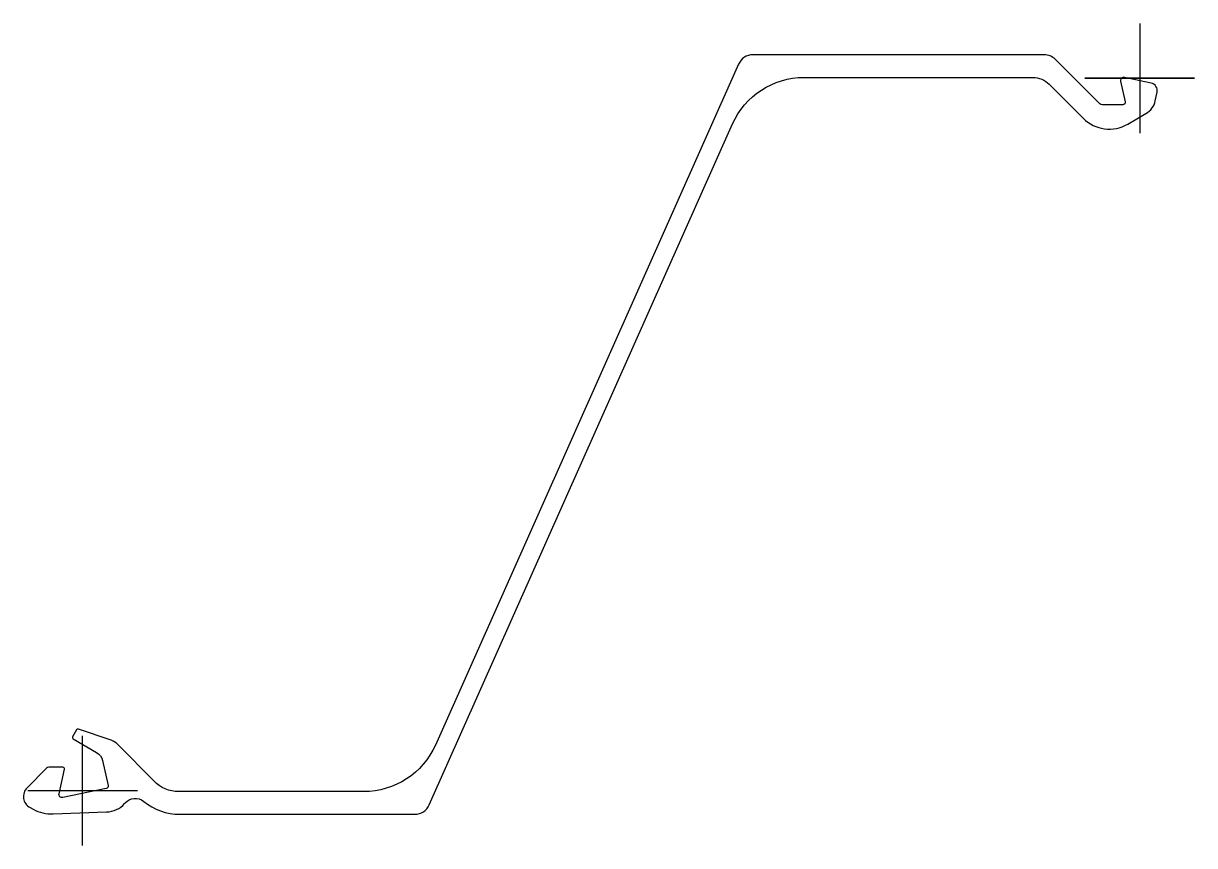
# Model space of a CAD drawing. Header units: millimetres. Extents: x -38 to 710, y -35 to 490.
import ezdxf

# ---------------------------------------------------------------- set-up
doc = ezdxf.new("R2010")
doc.units = ezdxf.units.MM
doc.header["$LTSCALE"] = 0.2

msp = doc.modelspace()

# ---------------------------------------------------------------- linework, layer by layer
at = {"flags": 128}
msp.add_lwpolyline([(27.197649, -7.802253, -0.406894), (39.021308, -6.762551, 0.172986), (62.118455, -15), (212.215718, -15, 0.296216), (221.351207, -9.06729), (414.978418, 425.836445, -0.296216), (460.655863, 455.5), (606.636797, 455.5, -0.198912), (617.243399, 451.106601), (638.951044, 429.398956, 0.339478), (667.319801, 425.665378), (678.935239, 432.372884, 0.212596), (684.911772, 440.60168), (686.058207, 446.001553, 0.413882), (682.211146, 451.929755), (665.159891, 455.570023, 0.546031), (662.789673, 453.181477), (665.749011, 439.824467, -0.479616), (664.284524, 438), (650.978427, 438, -0.198912), (649.564214, 438.585786), (621.078933, 467.071067, 0.198912), (614.007865, 470), (428.004282, 470, 0.296216), (418.868793, 464.067289), (225.241583, 29.163554, -0.296216), (179.564138, -0.5), (61.321835, -0.5, -0.200865), (45.649063, 6.060951), (22.529126, 29.530887, 0.115905), (18.271264, 32.213005), (-2.591579, 39.390543, 0.358799), (-3.782634, 38.945442), (-6.370437, 34.469244, 0.414342), (-6.004825, 33.102787), (8.963641, 24.457897, -0.211305), (12.780021, 19.229904), (16.248505, 3.276879, -0.416044), (15.092271, 1.490478), (-12.652676, -4.360565, -0.543184), (-15.020704, -1.983279), (-11.630035, 13.789835, 0.477683), (-12.607701, 15), (-21.541573, 15, 0.198912), (-22.955786, 14.414213), (-35.419073, 1.950926, 0.503708), (-33.525499, -10.765512), (-31.500272, -11.845108, 0.13224), (-18.836388, -14.767572), (15.283415, -13.533494, 0.20102), (26.859078, -8.183886, 0.0077303567)], format="xyb", close=True, dxfattribs=at)
at = {"layer": 'DEFPOINTS'}
for p, q in [((675, 490), (675, 420)), ((675, 490), (675, 420)), ((640, 455), (710, 455)), ((710, 455), (640, 455)), ((0, -35), (0, 35)), ((35, 0), (-35, 0))]:
    msp.add_line(p, q, dxfattribs=at)

doc.saveas('drawing.dxf')
